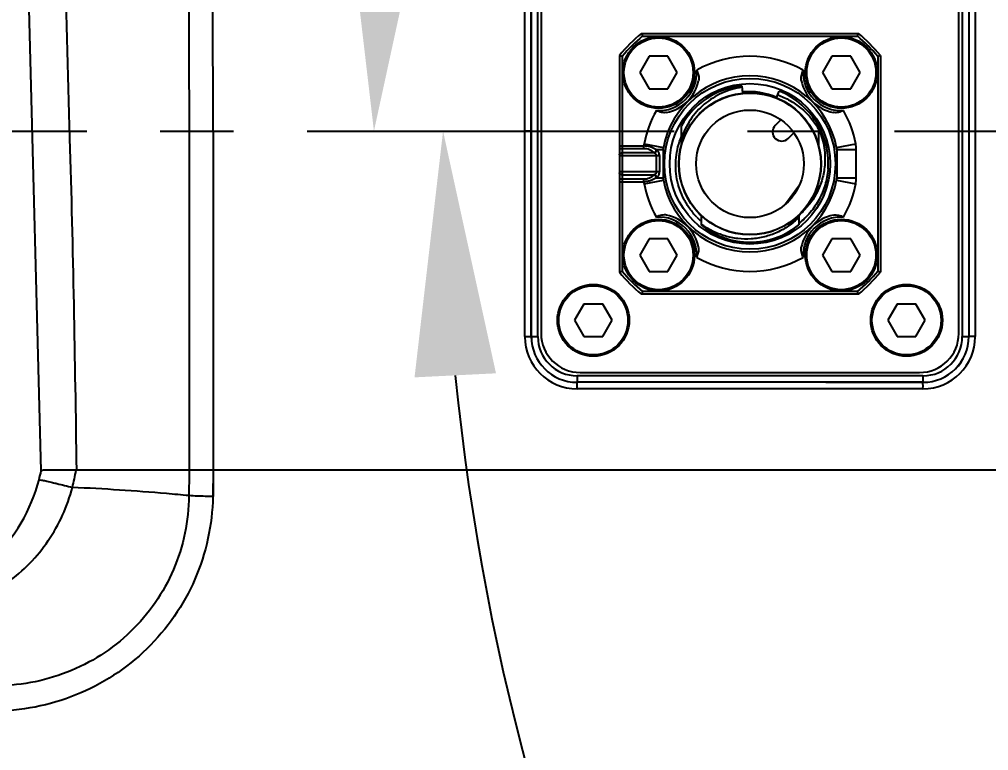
# Model space of a CAD drawing. Header units: millimetres. Extents: x 5828 to 6704, y 123 to 421.
# Drawn here: x 6592.282 to 6597.233, y 231.199 to 234.937 of the extents above; entities that cross this region are included whole.
import ezdxf

# ---------------------------------------------------------------- set-up
doc = ezdxf.new("R2010")
doc.units = ezdxf.units.MM
doc.linetypes.add('CENTER', pattern=[0.6, 0.375, -0.075, 0.075, -0.075])
for name, color, linetype in [('中心线', 7, 'Continuous'), ('外形图', 7, 'Continuous'), ('尺寸标注', 7, 'Continuous'), ('运动范围', 7, 'Continuous')]:
    doc.layers.add(name, color=color, linetype=linetype)
doc.styles.add('微软雅黑', font='msyh.ttc', dxfattribs={"height": 1.5})
doc.dimstyles.new('尺寸标注_1_15比例', dxfattribs={"dimtxt": 1.5, "dimasz": 1.25, "dimexe": 0.5, "dimexo": 0.4, "dimgap": 0.5, "dimtad": 1, "dimdec": 1, "dimlfac": 15, "dimdsep": 46, "dimtxsty": '微软雅黑', "dimcen": 0.09, "dimadec": 0, "dimazin": 0, "dimtp": 0.01, "dimtm": 0.01, "dimtfac": 1, "dimtdec": 1, "dimtofl": 0, "dimtmove": 0, "dimatfit": 3, "dimfxl": 1, "dimtolj": 1, "dimarcsym": 0})

# ---------------------------------------------------------------- blocks, each defined once
blk = doc.blocks.new('*D964')
at = {"layer": 'Defpoints', "color": 0}
for p in [(6599.8696, 245.0776), (6642.7754, 240.6831), (6560.7519, 234.3658), (6606.9481, 234.3718), (6651.9644, 234.3658)]:
    blk.add_point(p, dxfattribs=at)
at = {"layer": '尺寸标注', "color": 0, "lineweight": -2}
blk.add_arc((6606.914, 234.3658), 12.8206, 15.57922, 174.41148, dxfattribs=at)
at = {"layer": '尺寸标注', "color": 0}
for points in [[(6619.0604, 237.7629), (6619.4668, 237.8551), (6619.5402, 236.59)], [(6593.9463, 235.6245), (6594.3625, 235.6042), (6594.0935, 234.3658)]]:
    blk.add_solid(points, dxfattribs=at)
at = {"layer": '尺寸标注', "color": 0, "insert": (6607.3758, 248.4579), "char_height": 1.5, "attachment_point": 5, "rotation": 358.1233, "style": '微软雅黑'}
blk.add_mtext('\\A1;-\\A1;170%%d', dxfattribs=at)
blk = doc.blocks.new('*D965')
at = {"layer": 'Defpoints', "color": 0}
for p in [(6560.7519, 234.3658), (6606.9481, 234.3718), (6651.9644, 234.3658), (6642.7754, 228.0485), (6600.0932, 223.893)]:
    blk.add_point(p, dxfattribs=at)
at = {"layer": '尺寸标注', "color": 0, "lineweight": -2}
blk.add_arc((6606.9821, 234.3658), 12.5355, 185.71574, 344.27495, dxfattribs=at)
at = {"layer": '尺寸标注', "color": 0}
for points in [[(6594.717, 233.1277), (6594.3009, 233.107), (6594.4466, 234.3658)], [(6619.2515, 230.922), (6618.8453, 231.0148), (6619.3268, 232.187)]]:
    blk.add_solid(points, dxfattribs=at)
at = {"layer": '尺寸标注', "color": 0, "insert": (6606.0001, 223.1523), "char_height": 1.5, "attachment_point": 5, "rotation": 354.9953, "style": '微软雅黑'}
blk.add_mtext('\\A1;+\\A1;170%%d', dxfattribs=at)

msp = doc.modelspace()

# ---------------------------------------------------------------- linework, layer by layer
at = {"layer": '中心线', "linetype": 'CENTER', "ltscale": 5}
msp.add_line((6560.7519, 234.3658), (6651.9644, 234.3658), dxfattribs=at)
at = {"layer": '外形图'}
for p, q in [((6594.9309, 233.3158), (6594.9309, 236.4158)), ((6597.0987, 236.4158), (6597.0987, 233.3158)), ((6597.132, 236.4158), (6597.132, 233.3158)), ((6594.9475, 236.3986), (6594.9475, 233.3319)), ((6597.0809, 233.3319), (6597.0809, 236.3986)), ((6594.8975, 233.3158), (6594.8975, 235.7816)), ((6592.3938, 232.6287), (6592.3177, 235.5325)), ((6595.4604, 234.8652), (6595.4653, 234.8519)), ((6595.4604, 234.8652), (6596.568, 234.8652)), ((6595.4653, 234.8519), (6596.5631, 234.8519)), ((6596.5631, 234.8519), (6596.568, 234.8652)), ((6595.3475, 234.7523), (6595.3475, 233.6448)), ((6595.3609, 234.7475), (6595.3475, 234.7523)), ((6595.3609, 234.7475), (6595.3609, 233.6496)), ((6595.4997, 234.7481), (6595.4519, 234.6652)), ((6595.5954, 234.7481), (6595.4997, 234.7481)), ((6595.6432, 234.6652), (6595.5954, 234.7481)), ((6596.433, 234.7481), (6596.3852, 234.6652)), ((6596.5287, 234.7481), (6596.433, 234.7481)), ((6596.5765, 234.6652), (6596.5287, 234.7481)), ((6596.6809, 234.7523), (6596.6675, 234.7475)), ((6596.6675, 234.7475), (6596.6675, 233.6496)), ((6596.6809, 234.7523), (6596.6809, 233.6448)), ((6595.4519, 234.6652), (6595.4997, 234.5824)), ((6595.5954, 234.5824), (6595.6432, 234.6652)), ((6596.3852, 234.6652), (6596.433, 234.5824)), ((6596.5287, 234.5824), (6596.5765, 234.6652)), ((6595.4997, 234.5824), (6595.5954, 234.5824)), ((6595.9724, 234.5964), (6595.9762, 234.5599)), ((6596.433, 234.5824), (6596.5287, 234.5824)), ((6596.1503, 234.5354), (6596.1642, 234.5697)), ((6595.6642, 234.2961), (6595.6642, 234.3922)), ((6596.1728, 234.4232), (6596.1438, 234.3942)), ((6596.3642, 234.3929), (6596.3642, 234.2961)), ((6596.2098, 234.3282), (6596.2388, 234.3572)), ((6597.1651, 234.3658), (6597.1652, 233.3151)), ((6595.3475, 234.2902), (6595.4721, 234.2902)), ((6595.4721, 234.276), (6595.4721, 234.2902)), ((6595.4738, 234.3007), (6595.572, 234.2821)), ((6596.4564, 234.2821), (6596.5546, 234.3007)), ((6595.3475, 234.2403), (6595.5521, 234.2403)), ((6595.4721, 234.276), (6595.3609, 234.276)), ((6595.5256, 234.2544), (6595.3609, 234.2544)), ((6595.5358, 234.2403), (6595.5358, 234.1568)), ((6595.5709, 234.2697), (6595.5376, 234.2697)), ((6595.5521, 234.2403), (6595.5521, 234.1568)), ((6595.5709, 234.2697), (6595.5709, 234.1274)), ((6596.4575, 234.2697), (6596.4575, 234.1274)), ((6596.5575, 234.2697), (6596.4575, 234.2697)), ((6596.5575, 234.1274), (6596.5575, 234.2697)), ((6595.5358, 234.1568), (6595.3475, 234.1568)), ((6595.3609, 234.1427), (6595.5256, 234.1427)), ((6595.3475, 234.1069), (6595.4721, 234.1069)), ((6595.3609, 234.1211), (6595.4721, 234.1211)), ((6595.4721, 234.1069), (6595.4721, 234.1211)), ((6595.4738, 234.0964), (6595.572, 234.115)), ((6595.5376, 234.1274), (6595.5709, 234.1274)), ((6596.2667, 234.0895), (6596.1959, 233.9921)), ((6596.4564, 234.115), (6596.5546, 234.0964)), ((6596.4575, 234.1274), (6596.5575, 234.1274)), ((6595.7642, 233.9349), (6595.7642, 233.8859)), ((6596.2642, 233.9349), (6596.2642, 233.8859)), ((6595.4997, 233.8147), (6595.4519, 233.7319)), ((6595.5954, 233.8147), (6595.4997, 233.8147)), ((6595.6432, 233.7319), (6595.5954, 233.8147)), ((6596.433, 233.8147), (6596.3852, 233.7319)), ((6596.5287, 233.8147), (6596.433, 233.8147)), ((6596.5765, 233.7319), (6596.5287, 233.8147)), ((6595.4519, 233.7319), (6595.4997, 233.649)), ((6595.5954, 233.649), (6595.6432, 233.7319)), ((6596.3852, 233.7319), (6596.433, 233.649)), ((6596.5287, 233.649), (6596.5765, 233.7319)), ((6595.3475, 233.6448), (6595.3609, 233.6496)), ((6595.4997, 233.649), (6595.5954, 233.649)), ((6596.433, 233.649), (6596.5287, 233.649)), ((6596.6675, 233.6496), (6596.6809, 233.6448)), ((6595.4653, 233.5452), (6595.4604, 233.5319)), ((6596.5631, 233.5452), (6595.4653, 233.5452)), ((6596.568, 233.5319), (6596.5631, 233.5452)), ((6596.568, 233.5319), (6595.4604, 233.5319)), ((6595.1664, 233.4814), (6595.1185, 233.3986)), ((6595.262, 233.4814), (6595.1664, 233.4814)), ((6595.3099, 233.3986), (6595.262, 233.4814)), ((6596.7664, 233.4814), (6596.7185, 233.3986)), ((6596.862, 233.4814), (6596.7664, 233.4814)), ((6596.9099, 233.3986), (6596.862, 233.4814)), ((6595.1185, 233.3986), (6595.1664, 233.3157)), ((6595.262, 233.3157), (6595.3099, 233.3986)), ((6596.7185, 233.3986), (6596.7664, 233.3157)), ((6596.862, 233.3157), (6596.9099, 233.3986)), ((6594.8974, 233.3158), (6594.9309, 233.3158)), ((6595.1664, 233.3157), (6595.262, 233.3157)), ((6596.7664, 233.3157), (6596.862, 233.3157)), ((6597.0987, 233.3158), (6597.1325, 233.3158)), ((6595.1314, 233.1152), (6595.1314, 233.0819)), ((6596.8981, 233.1152), (6595.1314, 233.1152)), ((6595.1475, 233.1319), (6596.8809, 233.1319)), ((6596.8981, 233.1152), (6596.8981, 233.0816)), ((6596.8979, 233.0481), (6595.1311, 233.0484)), ((6596.8981, 233.0819), (6595.1314, 233.0819)), ((6593.149, 232.6325), (6592.5757, 232.6325)), ((6593.2718, 232.6325), (6593.2718, 232.4979)), ((6601.6296, 232.6325), (6593.2721, 232.6325))]:
    msp.add_line(p, q, dxfattribs=at)
msp.add_lwpolyline([(6593.2728, 232.6325), (6593.2721, 232.5877), (6593.2714, 232.5429), (6593.2706, 232.4979)], dxfattribs=at)
for centre, radius in [((6595.5475, 234.6652), 0.1833), ((6595.5475, 234.6652), 0.1767), ((6596.4809, 234.6652), 0.1833), ((6596.4809, 234.6652), 0.1767), ((6596.0142, 234.1986), 0.4367), ((6596.0142, 234.1986), 0.41), ((6596.0142, 234.1986), 0.3633), ((6596.0142, 234.1986), 0.3617), ((6596.0142, 234.1986), 0.275), ((6595.5475, 233.7319), 0.1833), ((6595.5475, 233.7319), 0.1767), ((6596.4809, 233.7319), 0.1833), ((6596.4809, 233.7319), 0.1767), ((6595.2142, 233.3986), 0.1833), ((6595.2142, 233.3986), 0.1767), ((6596.8142, 233.3986), 0.1833), ((6596.8142, 233.3986), 0.1767)]:
    msp.add_circle(centre, radius, dxfattribs=at)
for centre, radius, start, end in [((6086.0468, 233.1747), 507.2269, 0.134545, 0.275142), ((6507.8693, 232.2599), 84.6966, 1.399009, 2.090559), ((6596.0142, 234.1986), 0.8667, 129.7151, 140.2849), ((6596.0142, 234.1986), 0.8533, 130.0374, 139.9626), ((6596.0142, 234.1986), 0.8533, 40.0374, 49.9626), ((6596.0142, 234.1986), 0.8667, 39.7151, 50.2849), ((6596.0142, 234.1986), 0.55, 60.3602, 119.6398), ((6595.5475, 234.6652), 0.195, 266.6537, 3.3409), ((6596.4809, 234.6652), 0.195, 176.6591, 273.3463), ((6596.0142, 234.1986), 0.45, 10.7014, 169.2978), ((6595.5475, 234.6652), 0.2083, 281.3266, 348.6734), ((6596.4809, 234.6652), 0.2083, 191.3266, 258.6734), ((6596.0142, 234.1986), 0.4, 95.9999, 151.0454), ((6596.0073, 234.1982), 0.3692, 67.0263, 94.9237), ((6596.0142, 234.1986), 0.4003, 29.0417, 68), ((6596.0142, 234.1986), 0.55, 150.3611, 169.2987), ((6596.0142, 234.1986), 0.55, 10.7471, 29.6389), ((6596.1768, 234.3612), 0.0467, 135, 315), ((6596.0242, 234.1831), 0.3912, 29.6279, 30.1282), ((6596.0142, 234.1986), 0.4, 355.9785, 28.9567), ((6595.6375, 234.2697), 0.1667, 169.2987, 172.9565), ((6595.6375, 234.2697), 0.0667, 169.2923, 180), ((6596.3909, 234.2697), 0.0667, 0, 10.7023), ((6595.4709, 234.196), 0.08, 46.8663, 48.1168), ((6595.482, 234.1922), 0.0954, 53.1506, 54.3492), ((6595.4709, 234.2011), 0.08, 311.8809, 313.1323), ((6595.482, 234.2049), 0.0955, 305.6508, 306.8492), ((6595.6375, 234.1274), 0.1667, 187.0435, 190.7013), ((6596.0142, 234.1986), 0.55, 190.7013, 209.6396), ((6596.0142, 234.1986), 0.45, 190.7009, 349.2988), ((6596.3909, 234.1274), 0.0667, 349.2986, 359.9985), ((6596.0142, 234.1986), 0.55, 330.3604, 349.2842), ((6595.5475, 233.7319), 0.2083, 11.3268, 78.6732), ((6596.4809, 233.7319), 0.2083, 101.3268, 168.6732), ((6595.5475, 233.7319), 0.195, 356.658, 93.342), ((6596.0194, 234.1942), 0.3853, 223.9983, 228.5214), ((6596.0142, 234.1986), 0.4003, 231.3553, 308.6441), ((6596.4809, 233.7319), 0.195, 86.658, 183.342), ((6596.0142, 234.1986), 0.55, 240.3604, 299.6396), ((6596.0142, 234.1986), 0.8667, 219.7151, 230.2849), ((6596.0142, 234.1986), 0.8533, 220.0374, 229.9626), ((6596.0142, 234.1986), 0.8533, 310.0374, 319.9626), ((6596.0142, 234.1986), 0.8667, 309.7151, 320.2849), ((6595.1312, 233.3151), 0.2668, 180.0199, 269.9873), ((6595.1314, 233.3159), 0.234, 180.0188, 270.0077), ((6595.1314, 233.3158), 0.2339, 180, 270), ((6595.1314, 233.3158), 0.2006, 180, 270), ((6595.1475, 233.3319), 0.2, 180, 270), ((6596.8809, 233.3319), 0.2, 270, 0), ((6596.8979, 233.3151), 0.267, 269.996, 359.98), ((6596.8981, 233.3159), 0.2344, 269.9914, 359.9737), ((6596.8981, 233.3158), 0.2339, 270, 0), ((6596.8981, 233.3158), 0.2006, 270, 0), ((6591.4637, 232.8302), 0.9516, 345.0013, 347.8026), ((6591.2645, 232.8707), 1.3291, 345.7928, 349.6723)]:
    msp.add_arc(centre, radius, start, end, dxfattribs=at)
for points in [[(6597.132, 236.4158), (6597.1324, 235.7325), (6597.1327, 235.0491), (6597.1329, 234.3658)], [(6594.897, 234.3658), (6594.8972, 234.8377), (6594.8973, 235.3097), (6594.8975, 235.7816)], [(6593.147, 235.608), (6593.1479, 235.1932), (6593.1486, 234.7784), (6593.1491, 234.3636)], [(6592.5757, 232.6325), (6592.5672, 233.1976), (6592.5578, 233.7628), (6592.5407, 234.3277)], [(6593.1491, 234.3636), (6593.1496, 233.7866), (6593.1494, 233.2095), (6593.149, 232.6325)], [(6594.8974, 233.3158), (6594.8972, 233.6658), (6594.8971, 234.0158), (6594.897, 234.3658)], [(6597.1329, 234.3658), (6597.1328, 234.0158), (6597.1326, 233.6658), (6597.1325, 233.3158)], [(6595.5709, 234.1274), (6595.571, 234.1232), (6595.5713, 234.119), (6595.572, 234.1149)], [(6596.8981, 233.0816), (6596.3092, 233.0816), (6595.7203, 233.0818), (6595.1314, 233.0819)], [(6593.1494, 232.6325), (6593.1491, 232.5891), (6593.1488, 232.5457), (6593.1484, 232.5024)], [(6591.61, 231.9232), (6592.0632, 232.0043), (6592.3012, 232.2789), (6592.3829, 232.5839)]]:
    msp.add_open_spline(points, degree=3, dxfattribs=at)
for points, knots in [([(6597.1652, 236.4163), (6597.1651, 236.2438), (6597.165, 235.5604), (6597.1649, 234.8769), (6597.1648, 234.3658)], [0, 0, 0, 0, 0.25228, 1, 1, 1, 1]), ([(6594.8641, 234.3658), (6594.8642, 234.4829), (6594.8642, 234.9552), (6594.8643, 235.4274), (6594.8644, 235.7824)], [0, 0, 0, 0, 0.248088, 1, 1, 1, 1]), ([(6595.7422, 234.6766), (6595.7431, 234.6747), (6595.7447, 234.671), (6595.7463, 234.6671), (6595.747, 234.6652)], [0, 0, 0, 0, 0.50095, 1, 1, 1, 1]), ([(6596.2766, 234.6243), (6596.2757, 234.6285), (6596.275, 234.6374), (6596.2768, 234.6507), (6596.2807, 234.6638), (6596.2842, 234.6724), (6596.2862, 234.6766)], [0, 0, 0, 0, 0.24035, 0.48702, 0.741169, 1, 1, 1, 1]), ([(6595.747, 234.6652), (6595.7482, 234.6618), (6595.7504, 234.6551), (6595.7525, 234.6447), (6595.7532, 234.6344), (6595.7525, 234.6276), (6595.7518, 234.6243)], [0, 0, 0, 0, 0.258214, 0.510936, 0.757627, 1, 1, 1, 1]), ([(6595.9731, 234.59), (6595.9555, 234.5873), (6595.9207, 234.5796), (6595.8706, 234.5609), (6595.8235, 234.5356), (6595.7803, 234.504), (6595.7419, 234.4668), (6595.7092, 234.4245), (6595.6827, 234.3781), (6595.6695, 234.3449), (6595.6642, 234.328)], [0, 0, 0, 0, 0.125005, 0.250007, 0.375009, 0.50001, 0.62501, 0.750007, 0.875004, 1, 1, 1, 1]), ([(6596.1564, 234.5504), (6596.1778, 234.5429), (6596.2196, 234.524), (6596.276, 234.485), (6596.3247, 234.4366), (6596.3511, 234.3992), (6596.3625, 234.3795)], [0, 0, 0, 0, 0.249992, 0.499987, 0.74999, 1, 1, 1, 1]), ([(6595.5884, 234.4609), (6595.5842, 234.4601), (6595.5754, 234.4594), (6595.5621, 234.4612), (6595.5489, 234.465), (6595.5404, 234.4686), (6595.5362, 234.4706)], [0, 0, 0, 0, 0.240352, 0.487023, 0.741174, 1, 1, 1, 1]), ([(6596.4922, 234.4706), (6596.488, 234.4686), (6596.4795, 234.465), (6596.4663, 234.4612), (6596.453, 234.4594), (6596.4442, 234.4601), (6596.4399, 234.4609)], [0, 0, 0, 0, 0.258826, 0.512976, 0.759647, 1, 1, 1, 1]), ([(6596.3642, 234.3806), (6596.3705, 234.3663), (6596.3814, 234.3371), (6596.3924, 234.2917), (6596.3978, 234.2453), (6596.3977, 234.2141), (6596.3967, 234.1986)], [0, 0, 0, 0, 0.25002, 0.500019, 0.750014, 1, 1, 1, 1]), ([(6593.2726, 234.3658), (6593.2726, 234.2227), (6593.2728, 233.6449), (6593.2729, 233.0671), (6593.273, 232.6325)], [0, 0, 0, 0, 0.247755, 1, 1, 1, 1]), ([(6594.897, 234.3658), (6594.8961, 234.3658), (6594.8851, 234.3658), (6594.8741, 234.3656), (6594.864, 234.3656)], [0, 0, 0, 0, 0.081166, 1, 1, 1, 1]), ([(6594.8643, 233.3151), (6594.8643, 233.4031), (6594.8642, 233.7534), (6594.8642, 234.1036), (6594.8641, 234.3658)], [0, 0, 0, 0, 0.251416, 1, 1, 1, 1]), ([(6595.7422, 233.9266), (6595.7294, 233.9399), (6595.7056, 233.9683), (6595.6765, 234.0157), (6595.6545, 234.0667), (6595.6402, 234.1204), (6595.6338, 234.1756), (6595.6355, 234.2312), (6595.6453, 234.2859), (6595.6571, 234.3211), (6595.6642, 234.3381)], [0, 0, 0, 0, 0.125003, 0.250004, 0.375004, 0.500005, 0.625004, 0.750004, 0.875001, 1, 1, 1, 1]), ([(6595.5376, 234.2697), (6595.5332, 234.2725), (6595.5237, 234.2779), (6595.508, 234.2843), (6595.4906, 234.2888), (6595.4784, 234.29), (6595.4721, 234.2902)], [0, 0, 0, 0, 0.225583, 0.469922, 0.730343, 1, 1, 1, 1]), ([(6596.5575, 234.2697), (6596.5575, 234.275), (6596.557, 234.2855), (6596.5555, 234.2959), (6596.5545, 234.3011)], [0, 0, 0, 0, 0.499999, 1, 1, 1, 1]), ([(6595.3609, 234.276), (6595.3591, 234.276), (6595.3558, 234.2756), (6595.3514, 234.2736), (6595.3483, 234.2705), (6595.3475, 234.2679), (6595.3475, 234.2666)], [0, 0, 0, 0, 0.287969, 0.555344, 0.790533, 1, 1, 1, 1]), ([(6595.3475, 234.245), (6595.3475, 234.2462), (6595.3483, 234.2489), (6595.3514, 234.252), (6595.3559, 234.254), (6595.3592, 234.2544), (6595.3609, 234.2544)], [0, 0, 0, 0, 0.200885, 0.444692, 0.723228, 1, 1, 1, 1]), ([(6595.5243, 234.2556), (6595.521, 234.2585), (6595.5139, 234.2641), (6595.5015, 234.2708), (6595.4873, 234.275), (6595.4772, 234.276), (6595.4721, 234.276)], [0, 0, 0, 0, 0.229848, 0.473665, 0.732191, 1, 1, 1, 1]), ([(6595.5243, 234.2556), (6595.5271, 234.2572), (6595.5323, 234.2614), (6595.5362, 234.2668), (6595.5376, 234.2697)], [0, 0, 0, 0, 0.495929, 1, 1, 1, 1]), ([(6595.5256, 234.2544), (6595.5285, 234.256), (6595.5338, 234.2601), (6595.5377, 234.2656), (6595.5392, 234.2686)], [0, 0, 0, 0, 0.497556, 1, 1, 1, 1]), ([(6595.5256, 234.2544), (6595.5262, 234.2541), (6595.5275, 234.2534), (6595.5294, 234.2522), (6595.5311, 234.2507), (6595.5326, 234.249), (6595.534, 234.2472), (6595.535, 234.245), (6595.5357, 234.2427), (6595.5358, 234.2411), (6595.5358, 234.2403)], [0, 0, 0, 0, 0.121163, 0.242254, 0.363162, 0.485622, 0.610544, 0.737967, 0.868079, 1, 1, 1, 1]), ([(6595.5521, 234.2403), (6595.5521, 234.2432), (6595.5515, 234.249), (6595.549, 234.257), (6595.5448, 234.2636), (6595.5412, 234.2671), (6595.5392, 234.2686)], [0, 0, 0, 0, 0.276528, 0.535655, 0.773893, 1, 1, 1, 1]), ([(6596.3967, 234.1986), (6596.3951, 234.1749), (6596.3876, 234.1278), (6596.3632, 234.0606), (6596.3265, 233.9992), (6596.2946, 233.9637), (6596.2771, 233.9477)], [0, 0, 0, 0, 0.250037, 0.500046, 0.750038, 1, 1, 1, 1]), ([(6595.3609, 234.1427), (6595.3591, 234.1427), (6595.3558, 234.1431), (6595.3514, 234.1451), (6595.3483, 234.1482), (6595.3475, 234.1509), (6595.3475, 234.1521)], [0, 0, 0, 0, 0.28797, 0.555344, 0.790533, 1, 1, 1, 1]), ([(6595.3475, 234.1305), (6595.3475, 234.1293), (6595.3483, 234.1266), (6595.3514, 234.1235), (6595.3558, 234.1215), (6595.3591, 234.1211), (6595.3609, 234.1211)], [0, 0, 0, 0, 0.209467, 0.444656, 0.71203, 1, 1, 1, 1]), ([(6595.4721, 234.1211), (6595.4772, 234.1211), (6595.4873, 234.1221), (6595.5015, 234.1264), (6595.5139, 234.1329), (6595.521, 234.1386), (6595.5243, 234.1415)], [0, 0, 0, 0, 0.267789, 0.526266, 0.770261, 1, 1, 1, 1]), ([(6595.5376, 234.1274), (6595.5362, 234.1303), (6595.5323, 234.1357), (6595.5271, 234.1399), (6595.5243, 234.1415)], [0, 0, 0, 0, 0.504071, 1, 1, 1, 1]), ([(6595.5358, 234.1568), (6595.5358, 234.1552), (6595.5353, 234.152), (6595.5329, 234.1479), (6595.5295, 234.1448), (6595.5269, 234.1433), (6595.5256, 234.1427)], [0, 0, 0, 0, 0.261444, 0.513106, 0.757186, 1, 1, 1, 1]), ([(6595.5392, 234.1286), (6595.5377, 234.1315), (6595.5338, 234.137), (6595.5285, 234.1411), (6595.5256, 234.1427)], [0, 0, 0, 0, 0.502448, 1, 1, 1, 1]), ([(6595.5521, 234.1568), (6595.551, 234.1569), (6595.5486, 234.1568), (6595.5448, 234.1568), (6595.5404, 234.1568), (6595.5374, 234.1568), (6595.5358, 234.1568)], [0, 0, 0, 0, 0.196574, 0.438048, 0.710937, 1, 1, 1, 1]), ([(6595.5392, 234.1286), (6595.5412, 234.13), (6595.5448, 234.1335), (6595.549, 234.1401), (6595.5515, 234.1481), (6595.5521, 234.1539), (6595.5521, 234.1568)], [0, 0, 0, 0, 0.226095, 0.464334, 0.723471, 1, 1, 1, 1]), ([(6596.4132, 234.1705), (6596.4109, 234.1437), (6596.4007, 234.0904), (6596.3697, 234.0152), (6596.3242, 233.9479), (6596.2853, 233.9101), (6596.2642, 233.8934)], [0, 0, 0, 0, 0.250005, 0.500006, 0.750005, 1, 1, 1, 1]), ([(6595.5376, 234.1274), (6595.5332, 234.1246), (6595.5237, 234.1192), (6595.508, 234.1128), (6595.4906, 234.1083), (6595.4784, 234.1071), (6595.4721, 234.1069)], [0, 0, 0, 0, 0.225584, 0.469922, 0.730344, 1, 1, 1, 1]), ([(6596.5546, 234.0963), (6596.5556, 234.1014), (6596.557, 234.1117), (6596.5575, 234.1222), (6596.5575, 234.1274)], [0, 0, 0, 0, 0.5, 1, 1, 1, 1]), ([(6595.5884, 233.9362), (6595.5842, 233.937), (6595.5754, 233.9377), (6595.5621, 233.936), (6595.5489, 233.9321), (6595.5404, 233.9285), (6595.5362, 233.9266)], [0, 0, 0, 0, 0.24035, 0.48702, 0.741171, 1, 1, 1, 1]), ([(6596.4399, 233.9362), (6596.4442, 233.937), (6596.453, 233.9377), (6596.4663, 233.936), (6596.4795, 233.9321), (6596.488, 233.9285), (6596.4922, 233.9266)], [0, 0, 0, 0, 0.24035, 0.48702, 0.741171, 1, 1, 1, 1]), ([(6596.2642, 233.9253), (6596.2482, 233.9092), (6596.2219, 233.8871), (6596.1833, 233.8628), (6596.1427, 233.8422), (6596.0887, 233.8235), (6596.021, 233.8129), (6595.9524, 233.8146), (6595.8964, 233.826), (6595.8534, 233.8408), (6595.8118, 233.8593), (6595.7825, 233.8773), (6595.7642, 233.8908)], [0, 0, 0, 0, 0.124959, 0.187505, 0.250051, 0.375016, 0.499984, 0.624955, 0.749928, 0.812475, 0.875022, 1, 1, 1, 1]), ([(6595.7469, 233.7319), (6595.7494, 233.7385), (6595.7523, 233.7488), (6595.7532, 233.7627), (6595.7525, 233.7695), (6595.7518, 233.7728)], [0, 0, 0, 0, 0.510547, 0.757434, 1, 1, 1, 1]), ([(6596.2862, 233.7205), (6596.2842, 233.7248), (6596.2807, 233.7333), (6596.2768, 233.7464), (6596.275, 233.7597), (6596.2757, 233.7686), (6596.2766, 233.7728)], [0, 0, 0, 0, 0.258831, 0.51298, 0.75965, 1, 1, 1, 1]), ([(6595.7422, 233.7205), (6595.7435, 233.7233), (6595.7451, 233.7271), (6595.7466, 233.7309), (6595.7469, 233.7319)], [0, 0, 0, 0, 0.750779, 1, 1, 1, 1]), ([(6594.8644, 233.3151), (6594.8686, 233.3151), (6594.8762, 233.3152), (6594.8866, 233.3149), (6594.8928, 233.3161), (6594.8968, 233.3151), (6594.8974, 233.3158)], [0, 0, 0, 0, 0.377608, 0.699812, 0.918143, 1, 1, 1, 1]), ([(6597.1649, 233.3151), (6597.1608, 233.3151), (6597.1533, 233.3152), (6597.1431, 233.3149), (6597.137, 233.3161), (6597.133, 233.3151), (6597.1325, 233.3158)], [0, 0, 0, 0, 0.378825, 0.700774, 0.918436, 1, 1, 1, 1]), ([(6595.1311, 233.0484), (6595.1311, 233.0562), (6595.1306, 233.0666), (6595.1317, 233.0774), (6595.131, 233.081), (6595.1314, 233.0818)], [0, 0, 0, 0, 0.699288, 0.918214, 1, 1, 1, 1]), ([(6596.8979, 233.0481), (6596.8979, 233.0559), (6596.8993, 233.0667), (6596.8968, 233.0785), (6596.8981, 233.0816)], [0, 0, 0, 0, 0.699325, 1, 1, 1, 1]), ([(6592.3961, 232.6306), (6592.3956, 232.6304), (6592.3948, 232.6301), (6592.394, 232.6295), (6592.3939, 232.6292)], [0, 0, 0, 0, 0.599548, 1, 1, 1, 1]), ([(6592.5757, 232.6325), (6592.5527, 232.6328), (6592.5116, 232.633), (6592.4579, 232.6337), (6592.4213, 232.6329), (6592.4022, 232.6326), (6592.3961, 232.6306)], [0, 0, 0, 0, 0.384855, 0.686682, 0.893832, 1, 1, 1, 1]), ([(6593.2721, 232.6325), (6593.2591, 232.6324), (6593.2181, 232.6324), (6593.177, 232.6326), (6593.149, 232.6325)], [0, 0, 0, 0, 0.316903, 1, 1, 1, 1]), ([(6591.6601, 231.8686), (6591.7596, 231.8756), (6591.9581, 231.9112), (6592.231, 232.0447), (6592.4448, 232.2621), (6592.5277, 232.4482), (6592.5529, 232.5445)], [0, 0, 0, 0, 0.250378, 0.50044, 0.750202, 1, 1, 1, 1]), ([(6592.3829, 232.5839), (6592.3833, 232.5854), (6592.3921, 232.5817), (6592.4026, 232.5818), (6592.4257, 232.5754), (6592.4423, 232.5719), (6592.4521, 232.5695)], [0, 0, 0, 0, 0.065352, 0.255819, 0.569087, 1, 1, 1, 1]), ([(6592.4521, 232.5695), (6592.4593, 232.5678), (6592.4929, 232.5597), (6592.5265, 232.5512), (6592.5529, 232.5445)], [0, 0, 0, 0, 0.212744, 1, 1, 1, 1]), ([(6593.1484, 232.5024), (6593.1102, 232.5061), (6592.912, 232.5244), (6592.7134, 232.5368), (6592.5529, 232.5445)], [0, 0, 0, 0, 0.192765, 1, 1, 1, 1]), ([(6593.2706, 232.4979), (6593.268, 232.3538), (6593.2055, 232.0635), (6592.9532, 231.6991), (6592.5817, 231.4575), (6592.2906, 231.4013), (6592.1463, 231.4005)], [0, 0, 0, 0, 0.249959, 0.49989, 0.749879, 1, 1, 1, 1]), ([(6593.1484, 232.5024), (6593.1473, 232.3738), (6593.0934, 232.1142), (6592.8686, 231.7888), (6592.5356, 231.5755), (6592.2752, 231.5294), (6592.1468, 231.5308)], [0, 0, 0, 0, 0.250138, 0.500165, 0.750107, 1, 1, 1, 1]), ([(6593.2706, 232.4979), (6593.2578, 232.4981), (6593.217, 232.4992), (6593.1762, 232.5), (6593.1484, 232.5024)], [0, 0, 0, 0, 0.316095, 1, 1, 1, 1])]:
    msp.add_open_spline(points, degree=3, knots=knots, dxfattribs=at)
at = {"layer": '运动范围', "color": 0}
msp.add_arc((6606.9481, 234.3658), 36.38, 10, 350, dxfattribs=at)

# ---------------------------------------------------------------- dimensions: what is measured, and where the dimension line sits
at = {"layer": '尺寸标注'}
for base, line2, text, picture, middle in [((6599.8696, 245.0776), ((6642.7754, 240.6831), (6606.9481, 234.3718)), '\\A1;-<>', '*D964', (6607.3339, 247.1795)), ((6600.0932, 223.893), ((6642.7754, 228.0485), (6606.9481, 234.3718)), '\\A1;+<>', '*D965', (6605.8885, 221.8781))]:
    dim = msp.add_angular_dim_2l(base=base, line1=((6560.7519, 234.3658), (6651.9644, 234.3658)), line2=line2, text=text, dimstyle='尺寸标注_1_15比例', override={"dimtxsty": '微软雅黑'}, dxfattribs=at)
    dim.commit()
    dim.dimension.update_dxf_attribs({"geometry": picture, "text_midpoint": middle, "dimtype": 162})

doc.saveas('drawing.dxf')
